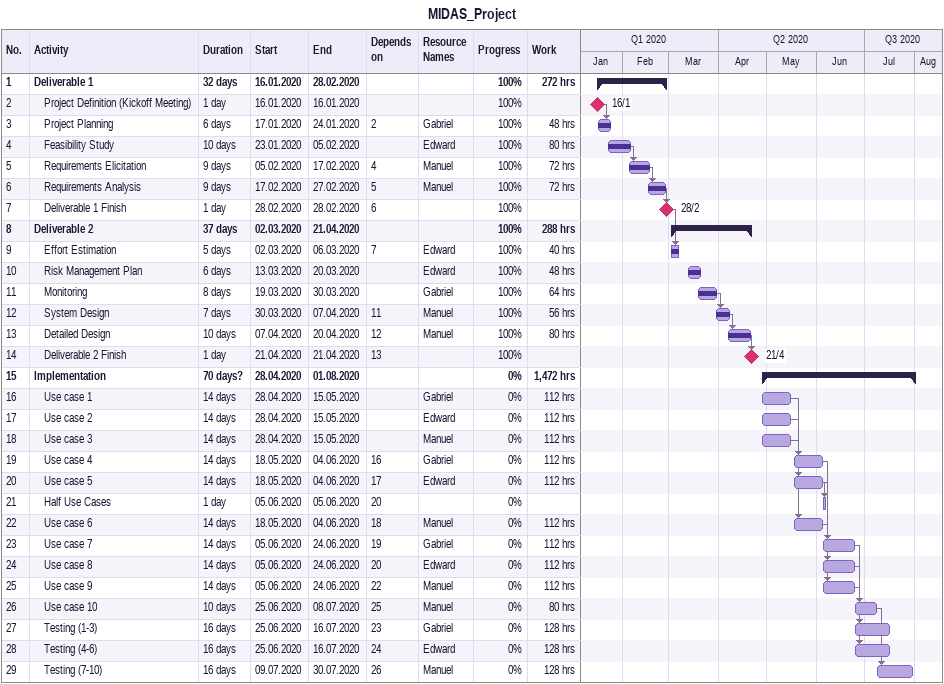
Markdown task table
MIDAS_Project

| ID | Level | Task | Duration | Start | Finish | Predecessors | Resources | % complete | Work (h) |
|---|---|---|---|---|---|---|---|---|---|
| 1 | 1 | **Deliverable 1** | 32d | 2020-01-16 | 2020-02-28 |  |  | 100 | 272 |
| 2 | 2 | Project Definition (Kickoff Meeting) | 1d | 2020-01-16 | 2020-01-16 |  |  | 100 |  |
| 3 | 2 | Project Planning | 6d | 2020-01-17 | 2020-01-24 | 2 | Gabriel | 100 | 48 |
| 4 | 2 | Feasibility Study | 10d | 2020-01-23 | 2020-02-05 |  | Edward | 100 | 80 |
| 5 | 2 | Requirements Elicitation | 9d | 2020-02-05 | 2020-02-17 | 4 | Manuel | 100 | 72 |
| 6 | 2 | Requirements Analysis | 9d | 2020-02-17 | 2020-02-27 | 5 | Manuel | 100 | 72 |
| 7 | 2 | Deliverable 1 Finish | 1d | 2020-02-28 | 2020-02-28 | 6 |  | 100 |  |
| 8 | 1 | **Deliverable 2** | 37d | 2020-03-02 | 2020-04-21 |  |  | 100 | 288 |
| 9 | 2 | Effort Estimation | 5d | 2020-03-02 | 2020-03-06 | 7 | Edward | 100 | 40 |
| 10 | 2 | Risk Management Plan | 6d | 2020-03-13 | 2020-03-20 |  | Edward | 100 | 48 |
| 11 | 2 | Monitoring | 8d | 2020-03-19 | 2020-03-30 |  | Gabriel | 100 | 64 |
| 12 | 2 | System Design | 7d | 2020-03-30 | 2020-04-07 | 11 | Manuel | 100 | 56 |
| 13 | 2 | Detailed Design | 10d | 2020-04-07 | 2020-04-20 | 12 | Manuel | 100 | 80 |
| 14 | 2 | Deliverable 2 Finish | 1d | 2020-04-21 | 2020-04-21 | 13 |  | 100 |  |
| 15 | 1 | **Implementation** | 70d? | 2020-04-28 | 2020-08-01 |  |  | 0 | 1472 |
| 16 | 2 | Use case 1 | 14d | 2020-04-28 | 2020-05-15 |  | Gabriel | 0 | 112 |
| 17 | 2 | Use case 2 | 14d | 2020-04-28 | 2020-05-15 |  | Edward | 0 | 112 |
| 18 | 2 | Use case 3 | 14d | 2020-04-28 | 2020-05-15 |  | Manuel | 0 | 112 |
| 19 | 2 | Use case 4 | 14d | 2020-05-18 | 2020-06-04 | 16 | Gabriel | 0 | 112 |
| 20 | 2 | Use case 5 | 14d | 2020-05-18 | 2020-06-04 | 17 | Edward | 0 | 112 |
| 21 | 2 | Half Use Cases | 1d | 2020-06-05 | 2020-06-05 | 20 |  | 0 |  |
| 22 | 2 | Use case 6 | 14d | 2020-05-18 | 2020-06-04 | 18 | Manuel | 0 | 112 |
| 23 | 2 | Use case 7 | 14d | 2020-06-05 | 2020-06-24 | 19 | Gabriel | 0 | 112 |
| 24 | 2 | Use case 8 | 14d | 2020-06-05 | 2020-06-24 | 20 | Edward | 0 | 112 |
| 25 | 2 | Use case 9 | 14d | 2020-06-05 | 2020-06-24 | 22 | Manuel | 0 | 112 |
| 26 | 2 | Use case 10 | 10d | 2020-06-25 | 2020-07-08 | 25 | Manuel | 0 | 80 |
| 27 | 2 | Testing (1-3) | 16d | 2020-06-25 | 2020-07-16 | 23 | Gabriel | 0 | 128 |
| 28 | 2 | Testing (4-6) | 16d | 2020-06-25 | 2020-07-16 | 24 | Edward | 0 | 128 |
| 29 | 2 | Testing (7-10) | 16d | 2020-07-09 | 2020-07-30 | 26 | Manuel | 0 | 128 |
